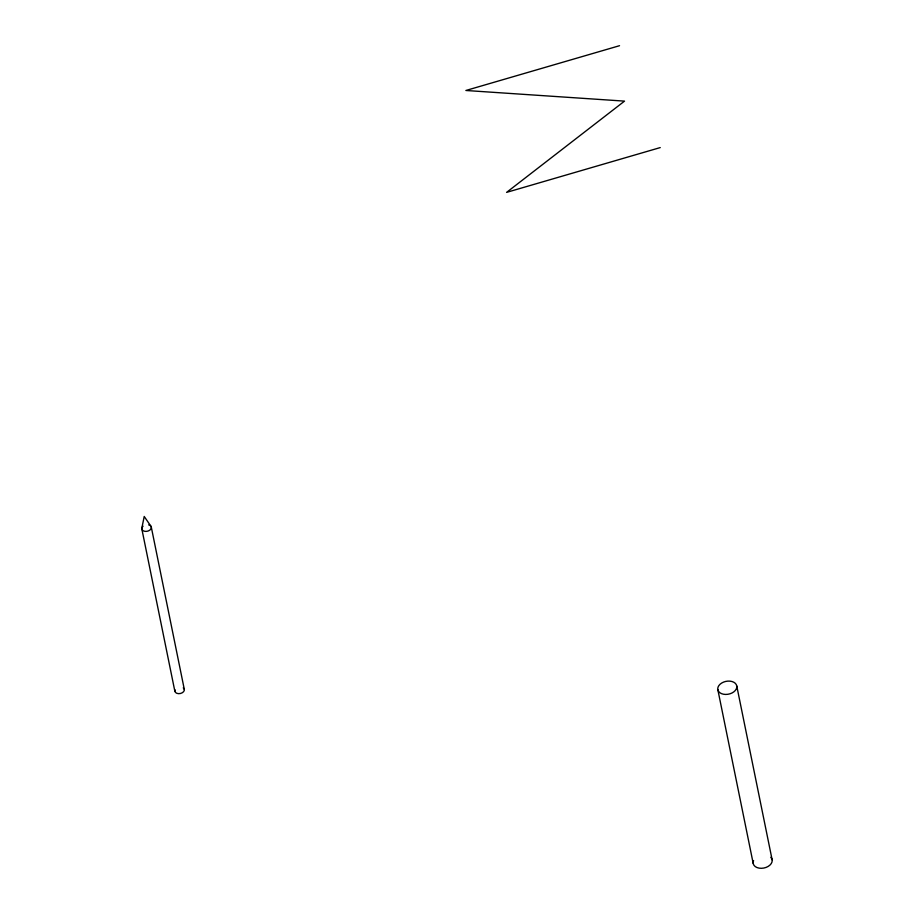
<?xml version="1.0" encoding="UTF-8"?>
<svg xmlns="http://www.w3.org/2000/svg" width="914" height="914" viewBox="0 0 914 914"><rect width="100%" height="100%" fill="white"/><g stroke="black" fill="none" stroke-linecap="round" stroke-linejoin="round"><path stroke-width="1.37" d="M141.841 528.132L144.218 516.467L150.856 526.144M619.532 45.7L465.877 90.486L624.525 101.123L506.596 192.374L660.239 147.588M736.764 685.968A9.643 6.524 -11.5 0 1 723.511 694.229A9.643 6.524 -11.5 0 1 721.592 683.089A9.643 6.524 -11.5 0 1 736.764 685.968L772.136 859.834M717.81 689.556L753.193 863.41M151.313 527.172L184.32 689.442M141.841 528.955L174.848 691.224M148.674 524.876A4.821 3.268 -11.5 0 1 150.639 529.343A4.821 3.268 -11.5 0 1 143.704 531.011A4.821 3.268 -11.5 0 1 143.052 526.213M183.268 687.842A4.821 3.268 -11.5 0 1 180.481 693.475A4.821 3.268 -11.5 0 1 175.054 689.807M770.822 857.321A9.643 6.524 -11.5 0 1 763.761 868.06A9.643 6.524 -11.5 0 1 753.582 860.577"/></g></svg>
